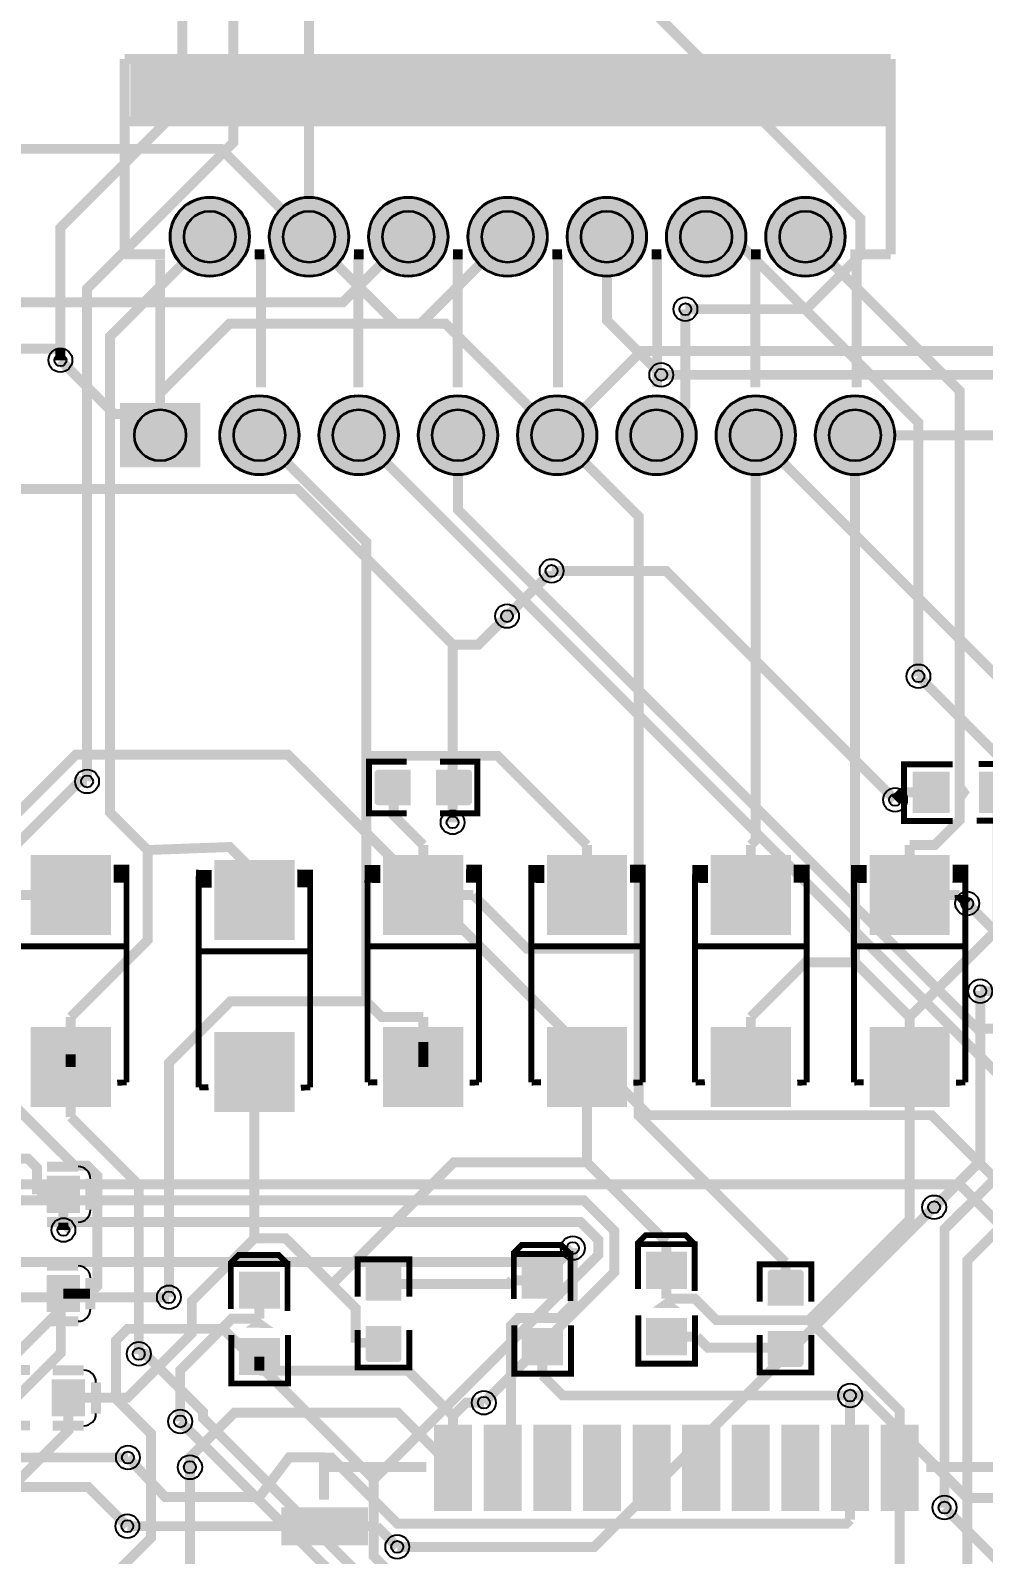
# Model space of a CAD drawing. Header units: millimetres. Extents: x -90 to -2, y -24 to 97.
# Drawn here: x -65.93 to -41.54, y 15.16 to 54.18 of the extents above; entities that cross this region are included whole.
import ezdxf

# ---------------------------------------------------------------- set-up
doc = ezdxf.new("R2010")
doc.units = ezdxf.units.MM
for name, color, linetype, true_color in [('BottomLayer', 7, 'Continuous', 0x0000ff), ('BottomSolderMaskLayer', 7, 'Continuous', 0xaa00ff), ('Document', 7, 'Continuous', 0xffffff), ('Hole', 7, 'Continuous', 0x222222), ('Multi-Layer', 7, 'Continuous', 0xc0c0c0), ('TopLayer', 7, 'Continuous', 0xff0000), ('TopPasteMaskLayer', 7, 'Continuous', 0x808080), ('TopSilkLayer', 7, 'Continuous', 0xffcc00), ('TopSolderMaskLayer', 7, 'Continuous', 0x800080)]:
    doc.layers.add(name, color=color, linetype=linetype, true_color=true_color)

msp = doc.modelspace()

# ---------------------------------------------------------------- hatches: boundary and pattern name
at = {"layer": 'BottomSolderMaskLayer'}
for points in [[(-62.367, 48.895, 1), (-60.316, 48.895, 1)], [(-59.827, 48.895, 1), (-57.776, 48.895, 1)], [(-57.287, 48.895, 1), (-55.236, 48.895, 1)], [(-54.747, 48.895, 1), (-52.696, 48.895, 1)], [(-52.207, 48.895, 1), (-50.156, 48.895, 1)], [(-49.666, 48.895, 1), (-47.616, 48.895, 1)], [(-47.126, 48.895, 1), (-45.076, 48.895, 1)], [(-63.637, 44.64), (-61.586, 44.64), (-61.586, 42.99), (-63.637, 42.99)], [(-61.097, 43.815, 1), (-59.046, 43.815, 1)], [(-58.557, 43.815, 1), (-56.506, 43.815, 1)], [(-56.017, 43.815, 1), (-53.966, 43.815, 1)], [(-53.477, 43.815, 1), (-51.426, 43.815, 1)], [(-50.936, 43.815, 1), (-48.886, 43.815, 1)], [(-48.396, 43.815, 1), (-46.346, 43.815, 1)], [(-45.856, 43.815, 1), (-43.806, 43.815, 1)]]:
    msp.add_hatch(color=256, dxfattribs=at).paths.add_polyline_path(points)
at = {"layer": 'Document'}
for points in [[(-63.373, 53.467), (-43.942, 53.467), (-43.942, 51.943), (-63.373, 51.943)], [(-64.998, 32.163), (-64.796, 32.163), (-64.796, 31.353), (-64.998, 31.353)], [(-60.299, 32.036), (-60.097, 32.036), (-60.097, 31.226), (-60.299, 31.226)], [(-55.981, 32.163), (-55.779, 32.163), (-55.779, 31.353), (-55.981, 31.353)], [(-51.79, 32.163), (-51.588, 32.163), (-51.588, 31.353), (-51.79, 31.353)], [(-47.599, 32.163), (-47.397, 32.163), (-47.397, 31.353), (-47.599, 31.353)], [(-43.535, 32.163), (-43.333, 32.163), (-43.333, 31.353), (-43.535, 31.353)], [(-64.998, 27.528), (-64.796, 27.528), (-64.796, 28.338), (-64.998, 28.338)], [(-60.299, 27.401), (-60.097, 27.401), (-60.097, 28.211), (-60.299, 28.211)], [(-55.981, 27.528), (-55.779, 27.528), (-55.779, 28.338), (-55.981, 28.338)], [(-51.79, 27.528), (-51.588, 27.528), (-51.588, 28.338), (-51.79, 28.338)], [(-47.599, 27.528), (-47.397, 27.528), (-47.397, 28.338), (-47.599, 28.338)], [(-43.535, 27.528), (-43.333, 27.528), (-43.333, 28.338), (-43.535, 28.338)], [(-65.572, 27.831), (-64.222, 27.831), (-64.222, 28.034), (-65.572, 28.034)], [(-60.873, 27.704), (-59.523, 27.704), (-59.523, 27.907), (-60.873, 27.907)], [(-56.555, 27.831), (-55.205, 27.831), (-55.205, 28.034), (-56.555, 28.034)], [(-52.364, 27.831), (-51.014, 27.831), (-51.014, 28.034), (-52.364, 28.034)], [(-48.173, 27.831), (-46.823, 27.831), (-46.823, 28.034), (-48.173, 28.034)], [(-44.109, 27.831), (-42.759, 27.831), (-42.759, 28.034), (-44.109, 28.034)]]:
    msp.add_hatch(color=256, dxfattribs=at).paths.add_polyline_path(points)
at = {"layer": 'Multi-Layer'}
for points in [[(-62.341, 48.895, 1), (-60.341, 48.895, 1)], [(-59.801, 48.895, 1), (-57.801, 48.895, 1)], [(-57.261, 48.895, 1), (-55.261, 48.895, 1)], [(-54.721, 48.895, 1), (-52.721, 48.895, 1)], [(-52.181, 48.895, 1), (-50.181, 48.895, 1)], [(-49.641, 48.895, 1), (-47.641, 48.895, 1)], [(-47.101, 48.895, 1), (-45.101, 48.895, 1)], [(-63.611, 44.615), (-61.611, 44.615), (-61.611, 43.015), (-63.611, 43.015)], [(-61.071, 43.815, 1), (-59.071, 43.815, 1)], [(-58.531, 43.815, 1), (-56.531, 43.815, 1)], [(-55.991, 43.815, 1), (-53.991, 43.815, 1)], [(-53.451, 43.815, 1), (-51.451, 43.815, 1)], [(-50.911, 43.815, 1), (-48.911, 43.815, 1)], [(-48.371, 43.815, 1), (-46.371, 43.815, 1)], [(-45.831, 43.815, 1), (-43.831, 43.815, 1)]]:
    msp.add_hatch(color=256, dxfattribs=at).paths.add_polyline_path(points)
at = {"layer": 'TopLayer'}
for points in [[(-56.23, 35.23), (-56.23, 34.366), (-57.037, 34.366), (-57.037, 35.23)], [(-55.53, 35.23), (-55.53, 34.366), (-54.724, 34.366), (-54.724, 35.23)], [(-42.437, 35.171), (-42.437, 34.171), (-43.337, 34.171), (-43.337, 35.171)], [(-40.737, 35.171), (-40.737, 34.171), (-41.637, 34.171), (-41.637, 35.171)], [(-65.897, 31.045), (-65.897, 33.045), (-63.897, 33.045), (-63.897, 31.045)], [(-61.198, 30.918), (-61.198, 32.918), (-59.198, 32.918), (-59.198, 30.918)], [(-56.88, 31.045), (-56.88, 33.045), (-54.88, 33.045), (-54.88, 31.045)], [(-52.689, 31.045), (-52.689, 33.045), (-50.689, 33.045), (-50.689, 31.045)], [(-48.498, 31.045), (-48.498, 33.045), (-46.498, 33.045), (-46.498, 31.045)], [(-44.434, 31.045), (-44.434, 33.045), (-42.434, 33.045), (-42.434, 31.045)], [(-65.897, 26.645), (-65.897, 28.645), (-63.897, 28.645), (-63.897, 26.645)], [(-61.198, 26.518), (-61.198, 28.518), (-59.198, 28.518), (-59.198, 26.518)], [(-56.88, 26.645), (-56.88, 28.645), (-54.88, 28.645), (-54.88, 26.645)], [(-52.689, 26.645), (-52.689, 28.645), (-50.689, 28.645), (-50.689, 26.645)], [(-48.498, 26.645), (-48.498, 28.645), (-46.498, 28.645), (-46.498, 26.645)], [(-44.434, 26.645), (-44.434, 28.645), (-42.434, 28.645), (-42.434, 26.645)], [(-65.486, 24.834), (-64.686, 24.834), (-64.686, 23.934), (-65.486, 23.934)], [(-53.331, 22.635), (-52.331, 22.635), (-52.331, 21.735), (-53.331, 21.735)], [(-50.157, 22.89), (-49.157, 22.89), (-49.157, 21.99), (-50.157, 21.99)], [(-65.486, 22.294), (-64.686, 22.294), (-64.686, 21.394), (-65.486, 21.394)], [(-60.571, 22.382), (-59.571, 22.382), (-59.571, 21.482), (-60.571, 21.482)], [(-56.464, 21.686), (-57.328, 21.686), (-57.328, 22.493), (-56.464, 22.493)], [(-46.177, 21.559), (-47.041, 21.559), (-47.041, 22.366), (-46.177, 22.366)], [(-50.157, 21.19), (-49.157, 21.19), (-49.157, 20.29), (-50.157, 20.29)], [(-60.571, 20.682), (-59.571, 20.682), (-59.571, 19.782), (-60.571, 19.782)], [(-56.464, 20.986), (-57.328, 20.986), (-57.328, 20.18), (-56.464, 20.18)], [(-53.331, 20.935), (-52.331, 20.935), (-52.331, 20.035), (-53.331, 20.035)], [(-46.177, 20.859), (-47.041, 20.859), (-47.041, 20.053), (-46.177, 20.053)], [(-64.559, 18.727), (-65.359, 18.727), (-65.359, 19.627), (-64.559, 19.627)], [(-55.593, 16.335), (-55.593, 18.435), (-54.643, 18.435), (-54.643, 16.335)], [(-54.323, 16.335), (-54.323, 18.435), (-53.373, 18.435), (-53.373, 16.335)], [(-53.053, 16.335), (-53.053, 18.435), (-52.103, 18.435), (-52.103, 16.335)], [(-51.783, 16.335), (-51.783, 18.435), (-50.833, 18.435), (-50.833, 16.335)], [(-50.513, 16.335), (-50.513, 18.435), (-49.563, 18.435), (-49.563, 16.335)], [(-49.243, 16.335), (-49.243, 18.435), (-48.293, 18.435), (-48.293, 16.335)], [(-47.973, 16.335), (-47.973, 18.435), (-47.023, 18.435), (-47.023, 16.335)], [(-46.703, 16.335), (-46.703, 18.435), (-45.753, 18.435), (-45.753, 16.335)], [(-45.433, 16.335), (-45.433, 18.435), (-44.483, 18.435), (-44.483, 16.335)], [(-44.163, 16.335), (-44.163, 18.435), (-43.213, 18.435), (-43.213, 16.335)], [(-59.453, 15.415), (-59.453, 16.365), (-57.353, 16.365), (-57.353, 15.415)]]:
    msp.add_hatch(color=256, dxfattribs=at).paths.add_polyline_path(points)
at = {"layer": 'TopPasteMaskLayer'}
for points in [[(-57.075, 34.348), (-56.275, 34.348), (-56.225, 34.398), (-56.225, 34.626), (-56.595, 34.626), (-56.595, 34.956), (-56.225, 34.956), (-56.225, 35.198), (-56.275, 35.248), (-57.075, 35.248), (-57.125, 35.198), (-57.125, 34.398)], [(-54.685, 35.248), (-55.485, 35.248), (-55.535, 35.198), (-55.535, 34.97), (-55.165, 34.97), (-55.165, 34.64), (-55.535, 34.64), (-55.535, 34.398), (-55.485, 34.348), (-54.685, 34.348), (-54.635, 34.398), (-54.635, 35.198)], [(-42.437, 35.171), (-42.437, 34.171), (-43.337, 34.171), (-43.337, 35.171)], [(-40.737, 35.171), (-40.737, 34.171), (-41.637, 34.171), (-41.637, 35.171)], [(-65.897, 31.045), (-65.897, 33.045), (-63.897, 33.045), (-63.897, 31.045)], [(-61.198, 30.918), (-61.198, 32.918), (-59.198, 32.918), (-59.198, 30.918)], [(-56.88, 31.045), (-56.88, 33.045), (-54.88, 33.045), (-54.88, 31.045)], [(-52.689, 31.045), (-52.689, 33.045), (-50.689, 33.045), (-50.689, 31.045)], [(-48.498, 31.045), (-48.498, 33.045), (-46.498, 33.045), (-46.498, 31.045)], [(-44.434, 31.045), (-44.434, 33.045), (-42.434, 33.045), (-42.434, 31.045)], [(-65.897, 26.645), (-65.897, 28.645), (-63.897, 28.645), (-63.897, 26.645)], [(-61.198, 26.518), (-61.198, 28.518), (-59.198, 28.518), (-59.198, 26.518)], [(-56.88, 26.645), (-56.88, 28.645), (-54.88, 28.645), (-54.88, 26.645)], [(-52.689, 26.645), (-52.689, 28.645), (-50.689, 28.645), (-50.689, 26.645)], [(-48.498, 26.645), (-48.498, 28.645), (-46.498, 28.645), (-46.498, 26.645)], [(-44.434, 26.645), (-44.434, 28.645), (-42.434, 28.645), (-42.434, 26.645)], [(-65.486, 24.834), (-64.686, 24.834), (-64.686, 23.934), (-65.486, 23.934)], [(-53.331, 22.635), (-52.331, 22.635), (-52.331, 21.735), (-53.331, 21.735)], [(-50.157, 22.89), (-49.157, 22.89), (-49.157, 21.99), (-50.157, 21.99)], [(-65.486, 22.294), (-64.686, 22.294), (-64.686, 21.394), (-65.486, 21.394)], [(-60.571, 22.382), (-59.571, 22.382), (-59.571, 21.482), (-60.571, 21.482)], [(-57.346, 22.531), (-57.346, 21.731), (-57.296, 21.681), (-57.068, 21.681), (-57.068, 22.051), (-56.738, 22.051), (-56.738, 21.681), (-56.496, 21.681), (-56.446, 21.731), (-56.446, 22.531), (-56.496, 22.581), (-57.296, 22.581)], [(-47.059, 22.404), (-47.059, 21.604), (-47.009, 21.554), (-46.781, 21.554), (-46.781, 21.924), (-46.451, 21.924), (-46.451, 21.554), (-46.209, 21.554), (-46.159, 21.604), (-46.159, 22.404), (-46.209, 22.454), (-47.009, 22.454)], [(-50.157, 21.19), (-49.157, 21.19), (-49.157, 20.29), (-50.157, 20.29)], [(-60.571, 20.682), (-59.571, 20.682), (-59.571, 19.782), (-60.571, 19.782)], [(-56.446, 20.141), (-56.446, 20.941), (-56.496, 20.991), (-56.724, 20.991), (-56.724, 20.621), (-57.054, 20.621), (-57.054, 20.991), (-57.296, 20.991), (-57.346, 20.941), (-57.346, 20.141), (-57.296, 20.091), (-56.496, 20.091)], [(-53.331, 20.935), (-52.331, 20.935), (-52.331, 20.035), (-53.331, 20.035)], [(-46.159, 20.014), (-46.159, 20.814), (-46.209, 20.864), (-46.437, 20.864), (-46.437, 20.494), (-46.767, 20.494), (-46.767, 20.864), (-47.009, 20.864), (-47.059, 20.814), (-47.059, 20.014), (-47.009, 19.964), (-46.209, 19.964)], [(-64.559, 18.727), (-65.359, 18.727), (-65.359, 19.627), (-64.559, 19.627)], [(-55.593, 16.335), (-55.593, 18.435), (-54.643, 18.435), (-54.643, 16.335)], [(-54.323, 16.335), (-54.323, 18.435), (-53.373, 18.435), (-53.373, 16.335)], [(-53.053, 16.335), (-53.053, 18.435), (-52.103, 18.435), (-52.103, 16.335)], [(-51.783, 16.335), (-51.783, 18.435), (-50.833, 18.435), (-50.833, 16.335)], [(-50.513, 16.335), (-50.513, 18.435), (-49.563, 18.435), (-49.563, 16.335)], [(-49.243, 16.335), (-49.243, 18.435), (-48.293, 18.435), (-48.293, 16.335)], [(-47.973, 16.335), (-47.973, 18.435), (-47.023, 18.435), (-47.023, 16.335)], [(-46.703, 16.335), (-46.703, 18.435), (-45.753, 18.435), (-45.753, 16.335)], [(-45.433, 16.335), (-45.433, 18.435), (-44.483, 18.435), (-44.483, 16.335)], [(-44.163, 16.335), (-44.163, 18.435), (-43.213, 18.435), (-43.213, 16.335)], [(-59.453, 15.415), (-59.453, 16.365), (-57.353, 16.365), (-57.353, 15.415)]]:
    msp.add_hatch(color=256, dxfattribs=at).paths.add_polyline_path(points)
at = {"layer": 'TopSilkLayer'}
for points in [[(-42.147, 35.031), (-42.157, 34.311), (-41.897, 34.671)], [(-63.395, 32.365), (-63.801, 32.366), (-63.797, 32.826), (-63.395, 32.822)], [(-56.976, 32.357), (-57.383, 32.358), (-57.378, 32.818), (-56.976, 32.814)], [(-54.378, 32.365), (-54.784, 32.366), (-54.78, 32.826), (-54.378, 32.822)], [(-52.785, 32.357), (-53.192, 32.358), (-53.187, 32.818), (-52.785, 32.814)], [(-50.187, 32.365), (-50.593, 32.366), (-50.589, 32.826), (-50.187, 32.822)], [(-48.594, 32.357), (-49.001, 32.358), (-48.996, 32.818), (-48.594, 32.814)], [(-45.996, 32.365), (-46.402, 32.366), (-46.398, 32.826), (-45.996, 32.822)], [(-44.53, 32.357), (-44.937, 32.358), (-44.932, 32.818), (-44.53, 32.814)], [(-41.932, 32.365), (-42.338, 32.366), (-42.334, 32.826), (-41.932, 32.822)], [(-61.294, 32.23), (-61.701, 32.231), (-61.696, 32.691), (-61.294, 32.687)], [(-58.696, 32.238), (-59.102, 32.239), (-59.098, 32.699), (-58.696, 32.695)], [(-53.191, 21.225), (-52.472, 21.215), (-52.831, 21.475)], [(-50.017, 21.48), (-49.297, 21.47), (-49.657, 21.73)], [(-60.431, 20.972), (-59.711, 20.962), (-60.071, 21.222)]]:
    msp.add_hatch(color=256, dxfattribs=at).paths.add_polyline_path(points)
at = {"layer": 'TopSolderMaskLayer'}
for points in [[(-62.367, 48.895, 1), (-60.316, 48.895, 1)], [(-59.827, 48.895, 1), (-57.776, 48.895, 1)], [(-57.287, 48.895, 1), (-55.236, 48.895, 1)], [(-54.747, 48.895, 1), (-52.696, 48.895, 1)], [(-52.207, 48.895, 1), (-50.156, 48.895, 1)], [(-49.666, 48.895, 1), (-47.616, 48.895, 1)], [(-47.126, 48.895, 1), (-45.076, 48.895, 1)], [(-63.637, 44.64), (-61.586, 44.64), (-61.586, 42.99), (-63.637, 42.99)], [(-61.097, 43.815, 1), (-59.046, 43.815, 1)], [(-58.557, 43.815, 1), (-56.506, 43.815, 1)], [(-56.017, 43.815, 1), (-53.966, 43.815, 1)], [(-53.477, 43.815, 1), (-51.426, 43.815, 1)], [(-50.936, 43.815, 1), (-48.886, 43.815, 1)], [(-48.396, 43.815, 1), (-46.346, 43.815, 1)], [(-45.856, 43.815, 1), (-43.806, 43.815, 1)], [(-56.205, 35.255), (-56.205, 34.341), (-57.062, 34.341), (-57.062, 35.255)], [(-55.556, 35.255), (-55.556, 34.341), (-54.698, 34.341), (-54.698, 35.255)], [(-42.414, 35.199), (-42.414, 34.143), (-43.36, 34.143), (-43.36, 35.199)], [(-40.714, 35.199), (-40.714, 34.143), (-41.66, 34.143), (-41.66, 35.199)], [(-65.923, 31.02), (-65.923, 33.07), (-63.872, 33.07), (-63.872, 31.02)], [(-61.224, 30.893), (-61.224, 32.943), (-59.173, 32.943), (-59.173, 30.893)], [(-56.906, 31.02), (-56.906, 33.07), (-54.855, 33.07), (-54.855, 31.02)], [(-52.715, 31.02), (-52.715, 33.07), (-50.664, 33.07), (-50.664, 31.02)], [(-48.523, 31.02), (-48.523, 33.07), (-46.473, 33.07), (-46.473, 31.02)], [(-44.459, 31.02), (-44.459, 33.07), (-42.409, 33.07), (-42.409, 31.02)], [(-65.923, 26.62), (-65.923, 28.67), (-63.872, 28.67), (-63.872, 26.62)], [(-61.224, 26.493), (-61.224, 28.543), (-59.173, 28.543), (-59.173, 26.493)], [(-56.906, 26.62), (-56.906, 28.67), (-54.855, 28.67), (-54.855, 26.62)], [(-52.715, 26.62), (-52.715, 28.67), (-50.664, 28.67), (-50.664, 26.62)], [(-48.523, 26.62), (-48.523, 28.67), (-46.473, 28.67), (-46.473, 26.62)], [(-44.459, 26.62), (-44.459, 28.67), (-42.409, 28.67), (-42.409, 26.62)], [(-65.512, 24.859), (-64.661, 24.859), (-64.661, 23.909), (-65.512, 23.909)], [(-53.357, 22.661), (-52.306, 22.661), (-52.306, 21.71), (-53.357, 21.71)], [(-50.182, 22.915), (-49.132, 22.915), (-49.132, 21.965), (-50.182, 21.965)], [(-65.512, 22.319), (-64.661, 22.319), (-64.661, 21.369), (-65.512, 21.369)], [(-60.597, 22.407), (-59.546, 22.407), (-59.546, 21.457), (-60.597, 21.457)], [(-56.437, 21.662), (-57.355, 21.662), (-57.355, 22.516), (-56.437, 22.516)], [(-46.15, 21.535), (-47.068, 21.535), (-47.068, 22.389), (-46.15, 22.389)], [(-50.182, 21.215), (-49.132, 21.215), (-49.132, 20.265), (-50.182, 20.265)], [(-60.597, 20.707), (-59.546, 20.707), (-59.546, 19.757), (-60.597, 19.757)], [(-56.437, 21.01), (-57.355, 21.01), (-57.355, 20.156), (-56.437, 20.156)], [(-53.357, 20.961), (-52.306, 20.961), (-52.306, 20.01), (-53.357, 20.01)], [(-46.15, 20.883), (-47.068, 20.883), (-47.068, 20.029), (-46.15, 20.029)], [(-64.534, 18.702), (-65.385, 18.702), (-65.385, 19.652), (-64.534, 19.652)], [(-55.605, 16.278), (-55.605, 18.491), (-54.632, 18.491), (-54.632, 16.278)], [(-54.335, 16.278), (-54.335, 18.491), (-53.362, 18.491), (-53.362, 16.278)], [(-53.065, 16.278), (-53.065, 18.491), (-52.092, 18.491), (-52.092, 16.278)], [(-51.795, 16.278), (-51.795, 18.491), (-50.822, 18.491), (-50.822, 16.278)], [(-50.525, 16.278), (-50.525, 18.491), (-49.552, 18.491), (-49.552, 16.278)], [(-49.255, 16.278), (-49.255, 18.491), (-48.282, 18.491), (-48.282, 16.278)], [(-47.985, 16.278), (-47.985, 18.491), (-47.012, 18.491), (-47.012, 16.278)], [(-46.715, 16.278), (-46.715, 18.491), (-45.742, 18.491), (-45.742, 16.278)], [(-45.445, 16.278), (-45.445, 18.491), (-44.472, 18.491), (-44.472, 16.278)], [(-44.175, 16.278), (-44.175, 18.491), (-43.202, 18.491), (-43.202, 16.278)], [(-59.509, 15.403), (-59.509, 16.376), (-57.297, 16.376), (-57.297, 15.403)]]:
    msp.add_hatch(color=256, dxfattribs=at).paths.add_polyline_path(points)

# ---------------------------------------------------------------- linework, layer by layer
at = {"layer": 'BottomLayer', "const_width": 0.254}
for points in [[(-81.53, 58.026), (-81.358, 57.854), (-53.19, 57.854), (-44.698, 49.362), (-44.698, 48.422), (-46.079, 47.041), (-49.173, 47.041)], [(-55.127, 38.457), (-59.106, 42.436), (-73.457, 42.436), (-73.573, 42.552), (-80.966, 42.552), (-83.976, 45.561), (-83.976, 55.379), (-82.55, 56.805)], [(-82.677, 51.146), (-61.052, 51.146), (-58.801, 48.895)], [(-56.261, 48.895), (-57.94, 47.217), (-81.597, 47.217), (-82.677, 46.137)], [(-62.611, 44.894), (-60.835, 46.671), (-55.945, 46.671), (-53.721, 48.895)], [(-52.451, 43.815), (-50.292, 45.974), (-33.02, 45.974)], [(-62.611, 44.355), (-63.783, 44.355), (-65.163, 45.734)], [(-49.789, 45.361), (-39.172, 45.361), (-34.334, 40.523), (-34.334, 38.483), (-22.555, 26.704)], [(-62.611, 44.355), (-62.611, 44.894)], [(-62.611, 43.815), (-62.611, 44.355)], [(-57.531, 43.815), (-34.117, 20.401), (-23.471, 20.401), (-22.81, 19.739), (-22.81, 5.257), (-24.003, 4.064)], [(-54.991, 43.815), (-54.991, 41.909), (-41.706, 28.623), (-41.044, 28.623)], [(-47.371, 43.815), (-36.647, 33.091), (-36.647, 31.408)], [(-35.687, 40.386), (-39.116, 43.815), (-44.831, 43.815)], [(-52.595, 40.341), (-49.669, 40.341), (-43.807, 34.48)], [(-55.127, 38.457), (-54.467, 38.457), (-53.736, 39.187)], [(-55.127, 38.457), (-55.127, 33.906)], [(-43.211, 37.645), (-37.866, 32.299), (-37.866, 30.753)], [(-24.003, 19.304), (-32.02, 19.304), (-32.293, 19.577), (-34.076, 19.577), (-34.169, 19.671), (-35.826, 19.671), (-40.942, 24.786), (-41.153, 24.786), (-41.229, 24.862), (-41.324, 24.862), (-42.873, 26.41), (-50.113, 26.41), (-59.341, 35.639), (-64.765, 35.639), (-67.702, 32.702), (-70.553, 32.702), (-73.567, 35.716)], [(-74.642, 23.009), (-74.642, 24.99), (-64.678, 34.954), (-64.481, 34.954)], [(-41.961, 31.828), (-40.458, 30.325)], [(-31.441, 30.546), (-32.403, 29.585), (-41.629, 29.585)], [(-34.807, 17.288), (-42.158, 24.639), (-74.013, 24.639)], [(-54.328, 19.051), (-50.989, 22.39), (-50.989, 23.448), (-51.772, 24.231), (-66.722, 24.231), (-67.715, 23.238)], [(-65.086, 23.471), (-64.881, 23.677), (-51.86, 23.677), (-51.398, 23.214), (-51.398, 22.834), (-57.145, 17.087)], [(-42.81, 24.053), (-51.503, 15.36), (-56.544, 15.36)], [(-74.642, 23.009), (-74.285, 22.652), (-52.408, 22.652), (-52.051, 23.009)], [(-62.386, 21.748), (-75.128, 21.748), (-75.405, 21.472), (-77.137, 21.472), (-80.447, 18.161), (-82.782, 18.161)], [(-57.145, 17.087), (-60.999, 20.941), (-63.439, 20.941), (-63.743, 20.638), (-63.743, 19.156), (-62.846, 18.259), (-62.846, 15.591), (-70.538, 7.899), (-79.638, 7.899)], [(-68.301, 20.985), (-76.159, 20.985), (-78.036, 19.107), (-78.036, 18.335), (-77.349, 17.647), (-63.434, 17.647)], [(-75.565, -19.558), (-72.342, -16.335), (-53.766, -16.335), (-50.199, -12.768), (-50.199, 7.65), (-50.843, 8.294), (-51.151, 8.294), (-61.513, 18.657), (-61.513, 18.813), (-63, 20.3), (-63.157, 20.3)], [(-24.003, 16.764), (-24.159, 16.609), (-41.956, 16.609), (-44.581, 19.234), (-44.958, 19.234)], [(-51.086, 7.709), (-51.237, 7.709), (-62.099, 18.57)], [(-61.849, 17.399), (-61.849, 10.795), (-64.643, 8.001), (-65.151, 8.001)], [(-57.145, 17.087), (-57.145, 15.123), (-53.042, 11.021), (-38.239, 11.021)], [(-63.45, 15.89), (-64.451, 16.891), (-81.167, 16.891)], [(-42.542, 16.366), (-38.883, 12.708)]]:
    msp.add_lwpolyline(points, dxfattribs=at)
at = {"layer": 'BottomSolderMaskLayer'}
for centre, radius in [((-61.341, 48.895), 1.025), ((-61.341, 48.895), 0.667), ((-58.801, 48.895), 1.025), ((-58.801, 48.895), 0.667), ((-56.261, 48.895), 1.025), ((-56.261, 48.895), 0.667), ((-53.721, 48.895), 1.025), ((-53.721, 48.895), 0.667), ((-51.181, 48.895), 1.025), ((-51.181, 48.895), 0.667), ((-48.641, 48.895), 1.025), ((-48.641, 48.895), 0.667), ((-46.101, 48.895), 1.025), ((-46.101, 48.895), 0.667), ((-62.611, 43.815), 0.667), ((-60.071, 43.815), 1.025), ((-60.071, 43.815), 0.667), ((-57.531, 43.815), 1.025), ((-57.531, 43.815), 0.667), ((-54.991, 43.815), 1.025), ((-54.991, 43.815), 0.667), ((-52.451, 43.815), 1.025), ((-52.451, 43.815), 0.667), ((-49.911, 43.815), 1.025), ((-49.911, 43.815), 0.667), ((-47.371, 43.815), 1.025), ((-47.371, 43.815), 0.667), ((-44.831, 43.815), 1.025), ((-44.831, 43.815), 0.667)]:
    msp.add_circle(centre, radius, dxfattribs=at)
at = {"layer": 'Hole'}
for centre, radius in [((-49.173, 47.041), 0.153), ((-65.163, 45.734), 0.153), ((-49.789, 45.361), 0.153), ((-52.595, 40.341), 0.153), ((-53.736, 39.187), 0.153), ((-43.211, 37.644), 0.153), ((-64.481, 34.954), 0.153), ((-43.807, 34.48), 0.153), ((-55.127, 33.906), 0.153), ((-41.961, 31.828), 0.153), ((-41.629, 29.585), 0.153), ((-42.809, 24.053), 0.153), ((-65.086, 23.471), 0.153), ((-52.051, 23.009), 0.153), ((-62.386, 21.748), 0.153), ((-63.157, 20.3), 0.153), ((-54.328, 19.051), 0.153), ((-44.958, 19.234), 0.153), ((-62.099, 18.57), 0.153), ((-63.434, 17.647), 0.153), ((-61.849, 17.399), 0.155), ((-42.542, 16.366), 0.153), ((-63.45, 15.89), 0.153), ((-56.544, 15.36), 0.153)]:
    msp.add_circle(centre, radius, dxfattribs=at)
at = {"layer": 'Multi-Layer'}
for centre, radius in [((-61.341, 48.895), 1), ((-61.341, 48.895), 0.65), ((-58.801, 48.895), 1), ((-58.801, 48.895), 0.65), ((-56.261, 48.895), 1), ((-56.261, 48.895), 0.65), ((-53.721, 48.895), 1), ((-53.721, 48.895), 0.65), ((-51.181, 48.895), 1), ((-51.181, 48.895), 0.65), ((-48.641, 48.895), 1), ((-48.641, 48.895), 0.65), ((-46.101, 48.895), 1), ((-46.101, 48.895), 0.65), ((-49.173, 47.041), 0.305), ((-65.163, 45.734), 0.305), ((-49.789, 45.361), 0.305), ((-60.071, 43.815), 1), ((-57.531, 43.815), 1), ((-54.991, 43.815), 1), ((-52.451, 43.815), 1), ((-49.911, 43.815), 1), ((-47.371, 43.815), 1), ((-44.831, 43.815), 1), ((-62.611, 43.815), 0.65), ((-60.071, 43.815), 0.65), ((-57.531, 43.815), 0.65), ((-54.991, 43.815), 0.65), ((-52.451, 43.815), 0.65), ((-49.911, 43.815), 0.65), ((-47.371, 43.815), 0.65), ((-44.831, 43.815), 0.65), ((-52.595, 40.341), 0.305), ((-53.736, 39.187), 0.305), ((-43.211, 37.644), 0.305), ((-64.481, 34.954), 0.305), ((-43.807, 34.48), 0.305), ((-55.127, 33.906), 0.305), ((-41.961, 31.828), 0.305), ((-41.629, 29.585), 0.305), ((-42.809, 24.053), 0.305), ((-65.086, 23.471), 0.305), ((-52.051, 23.009), 0.305), ((-62.386, 21.748), 0.305), ((-63.157, 20.3), 0.305), ((-44.958, 19.234), 0.305), ((-54.328, 19.051), 0.305), ((-62.099, 18.57), 0.305), ((-63.434, 17.647), 0.305), ((-61.849, 17.399), 0.31), ((-42.542, 16.366), 0.305), ((-63.45, 15.89), 0.305), ((-56.544, 15.36), 0.305)]:
    msp.add_circle(centre, radius, dxfattribs=at)
at = {"layer": 'TopLayer', "const_width": 0.254}
for points in [[(-64.481, 34.954), (-64.481, 47.566), (-60.74, 51.307), (-60.74, 63.212), (-58.166, 65.786), (-58.039, 65.786)], [(-65.163, 46.031), (-65.163, 49.125), (-62.042, 52.246), (-62.042, 61.087)], [(-58.801, 48.895), (-58.801, 60.386), (-58.1, 61.087)], [(-61.341, 48.895), (-63.892, 46.344), (-63.892, 34.158), (-62.932, 33.197)], [(-52.451, 43.815), (-55.307, 46.671), (-56.577, 46.671), (-58.801, 48.895)], [(-51.181, 48.895), (-51.181, 46.753), (-49.789, 45.361)], [(-48.641, 48.895), (-47.968, 48.895), (-43.211, 44.139), (-43.211, 37.645)], [(-43.434, 33.324), (-42.794, 33.324), (-42.155, 33.964), (-42.155, 44.949), (-46.101, 48.895)], [(-49.911, 43.815), (-49.173, 44.553), (-49.173, 47.041)], [(-65.163, 46.031), (-68.257, 46.031)], [(-65.163, 45.734), (-65.163, 46.031)], [(-60.071, 43.815), (-57.334, 41.078), (-57.334, 35.608)], [(-50.369, 30.67), (-50.369, 41.733), (-52.451, 43.815)], [(-47.371, 43.815), (-47.371, 33.451), (-47.498, 33.324)], [(-44.831, 43.815), (-44.831, 30.321)], [(-53.736, 39.187), (-52.595, 40.328), (-52.595, 40.341)], [(-57.334, 35.608), (-53.973, 35.608), (-51.689, 33.324)], [(-57.334, 35.608), (-57.334, 29.321)], [(-56.634, 34.798), (-56.634, 34.078), (-55.88, 33.324)], [(-55.127, 34.798), (-55.127, 33.906)], [(-43.807, 34.48), (-43.616, 34.671)], [(-42.887, 34.671), (-43.616, 34.671)], [(-41.187, 34.671), (-41.187, 31.171), (-43.434, 28.924)], [(-62.932, 33.197), (-62.932, 30.89), (-64.897, 28.924)], [(-62.932, 33.197), (-60.833, 33.274), (-60.198, 32.639), (-60.198, 31.918)], [(-55.88, 32.045), (-55.88, 33.324)], [(-51.689, 32.045), (-51.689, 33.324)], [(-47.498, 32.045), (-47.498, 33.324)], [(-43.434, 32.045), (-43.434, 33.324)], [(-64.407, 21.844), (-64.217, 22.034), (-64.217, 24.853), (-64.479, 25.115), (-64.803, 25.115), (-66.321, 26.633), (-66.321, 31.9)], [(-64.897, 32.045), (-66.176, 32.045)], [(-55.88, 32.045), (-54.601, 32.045)], [(-50.369, 30.67), (-53.226, 30.67), (-54.601, 32.045)], [(-43.434, 32.045), (-42.155, 32.045)], [(-41.961, 31.828), (-42.155, 32.022), (-42.155, 32.045)], [(-46.609, 22.645), (-50.369, 26.405), (-50.369, 30.67)], [(-44.831, 30.321), (-46.101, 30.321), (-47.498, 28.924)], [(-44.831, 30.321), (-43.434, 28.924)], [(-41.629, 29.585), (-41.629, 25.234), (-42.81, 24.053)], [(-57.334, 29.321), (-60.811, 29.321), (-62.386, 27.747), (-62.386, 21.748)], [(-55.88, 28.924), (-56.937, 28.924), (-57.334, 29.321)], [(-64.897, 27.965), (-64.897, 28.924)], [(-55.88, 28.285), (-55.88, 28.924)], [(-47.498, 27.645), (-47.498, 28.924)], [(-43.434, 27.645), (-43.434, 28.924)], [(-41.044, 28.623), (-41.044, 24.99), (-42.542, 23.493), (-42.542, 16.366)], [(-64.897, 27.965), (-64.897, 27.645)], [(-55.88, 28.285), (-55.88, 28.074)], [(-55.88, 27.645), (-55.88, 28.074)], [(-64.897, 27.645), (-64.897, 26.366)], [(-51.689, 27.645), (-51.689, 25.201)], [(-43.434, 27.645), (-43.434, 23.739), (-46.01, 21.163)], [(-40.522, 27.645), (-40.522, 24.128), (-41.955, 22.696), (-41.955, 0.49)], [(-60.198, 27.518), (-60.198, 23.259)], [(-65.765, 24.384), (-65.765, 25.063), (-65.996, 25.294), (-76.64, 25.294), (-77.762, 26.416)], [(-64.897, 26.366), (-63.157, 24.625), (-63.157, 20.3)], [(-51.689, 25.201), (-55.101, 25.201), (-58.222, 22.08)], [(-51.689, 25.201), (-49.657, 23.169)], [(-65.086, 24.384), (-65.765, 24.384)], [(-65.086, 24.384), (-65.086, 23.655)], [(-65.086, 23.655), (-65.086, 23.471)], [(-60.198, 23.259), (-61.8, 21.657), (-61.8, 20.829), (-63.451, 19.177), (-64.28, 19.177)], [(-58.222, 22.08), (-59.401, 23.259), (-60.198, 23.259)], [(-53.848, 17.385), (-53.631, 17.602), (-53.631, 21.032), (-53.447, 21.216), (-52.4, 21.216), (-52.051, 21.565), (-52.051, 23.009)], [(-49.657, 22.44), (-49.657, 23.169)], [(-46.609, 21.963), (-46.609, 22.645)], [(-56.896, 22.09), (-53.706, 22.09), (-53.61, 22.185)], [(-52.831, 22.185), (-53.61, 22.185)], [(-49.657, 22.44), (-49.657, 21.711)], [(-69.215, 20.193), (-68.845, 19.823), (-67.39, 19.823), (-67.02, 20.193), (-66.398, 20.193), (-64.747, 21.844)], [(-65.086, 21.844), (-65.151, 21.779), (-65.151, 20.32), (-66.294, 19.177), (-66.359, 19.177)], [(-65.086, 21.844), (-64.747, 21.844)], [(-64.747, 21.844), (-64.407, 21.844)], [(-60.071, 21.932), (-60.071, 21.203)], [(-58.222, 22.08), (-57.607, 21.465), (-57.607, 20.583)], [(-46.01, 21.163), (-48.38, 21.163), (-48.928, 21.711), (-49.657, 21.711)], [(-60.071, 21.203), (-60.773, 21.203), (-62.099, 19.877), (-62.099, 18.57)], [(-43.688, 17.385), (-43.688, 18.841), (-46.01, 21.163)], [(-56.896, 20.583), (-57.607, 20.583)], [(-49.657, 20.74), (-48.878, 20.74)], [(-46.609, 20.456), (-48.594, 20.456), (-48.878, 20.74)], [(-60.071, 20.232), (-60.071, 19.868)], [(-52.831, 20.485), (-52.831, 19.756)], [(-55.118, 18.714), (-56.272, 19.868), (-60.071, 19.868)], [(-44.958, 19.234), (-52.309, 19.234), (-52.831, 19.756)], [(-64.959, 19.177), (-64.959, 18.448)], [(-64.959, 19.177), (-64.28, 19.177)], [(-54.328, 19.051), (-54.782, 19.051), (-55.118, 18.714)], [(-44.958, 19.234), (-44.958, 17.385)], [(-55.118, 17.385), (-56.53, 18.796), (-60.706, 18.796), (-61.849, 17.653), (-61.849, 17.399)], [(-55.118, 17.385), (-55.118, 18.714)], [(-64.959, 18.448), (-64.959, 18.342), (-68.031, 15.271), (-69.311, 15.271), (-70.042, 16.002)], [(-63.434, 17.648), (-62.484, 16.637), (-60.071, 16.637), (-59.309, 17.653), (-58.23, 17.648), (-56.533, 15.951), (-45.062, 15.951), (-44.958, 16.055)], [(-46.503, 9.19), (-43.688, 12.005), (-43.688, 17.385)], [(-44.958, 16.72), (-44.958, 17.385)], [(-44.958, 16.72), (-44.958, 16.055)], [(-63.45, 15.89), (-58.403, 15.89)], [(-58.403, 15.89), (-57.074, 15.89)], [(-57.074, 15.89), (-56.544, 15.36)]]:
    msp.add_lwpolyline(points, dxfattribs=at)
at = {"layer": 'TopSilkLayer'}
for points, const_width in [([(-63.521, 48.445), (-63.521, 53.445)], 0.254), ([(-63.521, 53.445), (-43.921, 53.445)], 0.254), ([(-43.921, 53.445), (-43.921, 48.445)], 0.254), ([(-63.521, 51.845), (-43.921, 51.845)], 0.254), ([(-62.487, 48.445), (-63.521, 48.445)], 0.254), ([(-62.611, 44.831), (-62.611, 48.309)], 0.254), ([(-59.947, 48.445), (-60.195, 48.445)], 0.254), ([(-60.029, 48.445), (-60.029, 45.045)], 0.254), ([(-57.407, 48.445), (-57.655, 48.445)], 0.254), ([(-57.54, 48.445), (-57.54, 45.045)], 0.254), ([(-54.867, 48.445), (-55.115, 48.445)], 0.254), ([(-55, 48.445), (-55, 45.045)], 0.254), ([(-52.327, 48.445), (-52.575, 48.445)], 0.254), ([(-52.434, 48.445), (-52.434, 45.045)], 0.254), ([(-49.787, 48.445), (-50.035, 48.445)], 0.254), ([(-49.894, 48.445), (-49.894, 45.045)], 0.254), ([(-47.247, 48.445), (-47.495, 48.445)], 0.254), ([(-47.38, 48.445), (-47.38, 45.045)], 0.254), ([(-43.921, 48.445), (-44.955, 48.445)], 0.254), ([(-44.789, 48.445), (-44.789, 45.045)], 0.254), ([(-56.306, 35.459), (-57.265, 35.459), (-57.265, 34.137), (-56.306, 34.137)], 0.152), ([(-55.454, 35.459), (-54.495, 35.459), (-54.495, 34.137), (-55.454, 34.137)], 0.152), ([(-42.337, 33.941), (-43.577, 33.941), (-43.577, 35.391), (-42.337, 35.391)], 0.15), ([(-41.667, 35.401), (-40.517, 35.401), (-40.517, 33.951), (-41.717, 33.951)], 0.15), ([(-63.471, 32.441), (-63.471, 27.249)], 0.152), ([(-61.624, 32.314), (-61.624, 27.122)], 0.152), ([(-58.772, 32.314), (-58.772, 27.122)], 0.152), ([(-57.306, 32.441), (-57.306, 27.249)], 0.152), ([(-54.454, 32.441), (-54.454, 27.249)], 0.152), ([(-53.115, 32.441), (-53.115, 27.249)], 0.152), ([(-50.263, 32.441), (-50.263, 27.249)], 0.152), ([(-48.924, 32.441), (-48.924, 27.249)], 0.152), ([(-46.072, 32.441), (-46.072, 27.249)], 0.152), ([(-44.86, 32.441), (-44.86, 27.249)], 0.152), ([(-42.008, 32.441), (-42.008, 27.249)], 0.152), ([(-63.471, 30.729), (-66.323, 30.729)], 0.152), ([(-58.772, 30.602), (-61.624, 30.602)], 0.152), ([(-54.454, 30.729), (-57.306, 30.729)], 0.152), ([(-50.263, 30.729), (-53.115, 30.729)], 0.152), ([(-46.072, 30.729), (-48.924, 30.729)], 0.152), ([(-42.008, 30.729), (-44.86, 30.729)], 0.152), ([(-63.471, 27.249), (-63.71, 27.242)], 0.152), ([(-57.056, 27.252), (-57.295, 27.245)], 0.152), ([(-54.454, 27.249), (-54.693, 27.242)], 0.152), ([(-52.865, 27.252), (-53.104, 27.245)], 0.152), ([(-50.263, 27.249), (-50.502, 27.242)], 0.152), ([(-48.674, 27.252), (-48.913, 27.245)], 0.152), ([(-46.072, 27.249), (-46.311, 27.242)], 0.152), ([(-44.61, 27.252), (-44.849, 27.245)], 0.152), ([(-42.008, 27.249), (-42.247, 27.242)], 0.152), ([(-61.374, 27.125), (-61.613, 27.118)], 0.152), ([(-58.772, 27.122), (-59.011, 27.115)], 0.152), ([(-65.506, 25.094), (-64.706, 25.094)], 0.254), ([(-64.396, 24.784), (-64.396, 23.984)], 0.254), ([(-65.506, 23.674), (-64.706, 23.674)], 0.254), ([(-50.387, 23.11), (-50.387, 23.14), (-50.187, 23.34), (-49.167, 23.34), (-49.137, 23.31), (-48.937, 23.11)], 0.15), ([(-53.561, 22.855), (-53.561, 22.885), (-53.361, 23.085), (-52.341, 23.085), (-52.311, 23.055), (-52.111, 22.855)], 0.15), ([(-50.387, 21.96), (-50.387, 23.11), (-48.937, 23.11), (-48.937, 21.91)], 0.15), ([(-65.506, 22.554), (-64.706, 22.554)], 0.254), ([(-60.801, 22.602), (-60.801, 22.632), (-60.601, 22.832), (-59.581, 22.832), (-59.551, 22.802), (-59.351, 22.602)], 0.15), ([(-60.801, 21.452), (-60.801, 22.602), (-59.351, 22.602), (-59.351, 21.402)], 0.15), ([(-56.236, 21.762), (-56.236, 22.721), (-57.557, 22.721), (-57.557, 21.762)], 0.152), ([(-53.561, 21.705), (-53.561, 22.855), (-52.111, 22.855), (-52.111, 21.655)], 0.15), ([(-45.948, 21.635), (-45.948, 22.594), (-47.27, 22.594), (-47.27, 21.635)], 0.152), ([(-64.396, 22.244), (-64.396, 21.444)], 0.254), ([(-65.506, 21.134), (-64.706, 21.134)], 0.254), ([(-52.101, 21.035), (-52.101, 19.795), (-53.551, 19.795), (-53.551, 21.035)], 0.15), ([(-48.927, 21.29), (-48.927, 20.05), (-50.377, 20.05), (-50.377, 21.29)], 0.15), ([(-59.341, 20.782), (-59.341, 19.542), (-60.791, 19.542), (-60.791, 20.782)], 0.15), ([(-56.236, 20.91), (-56.236, 19.951), (-57.557, 19.951), (-57.557, 20.91)], 0.152), ([(-45.948, 20.783), (-45.948, 19.824), (-47.27, 19.824), (-47.27, 20.783)], 0.152), ([(-65.939, 19.887), (-66.739, 19.887)], 0.254), ([(-65.364, 19.881), (-64.564, 19.881)], 0.254), ([(-64.254, 18.771), (-64.254, 19.571)], 0.254), ([(-65.939, 18.467), (-66.739, 18.467)], 0.254), ([(-65.364, 18.462), (-64.564, 18.462)], 0.254), ([(-55.799, 17.405), (-58.42, 17.405), (-58.42, 16.571)], 0.254), ([(-40.403, 16.571), (-40.403, 17.405), (-43.007, 17.405)], 0.254)]:
    msp.add_lwpolyline(points, dxfattribs=dict(at, const_width=const_width))
for centre, start, end in [((-64.706, 24.784), 359.9953, 90), ((-64.706, 23.984), 270, 0), ((-64.706, 22.244), 359.9953, 90), ((-64.706, 21.444), 270, 0), ((-64.563, 19.571), 359.9953, 90), ((-64.563, 18.771), 270, 0)]:
    msp.add_arc(centre, 0.31, start, end, dxfattribs=at)
at = {"layer": 'TopSolderMaskLayer'}
for centre, radius in [((-61.341, 48.895), 1.025), ((-61.341, 48.895), 0.667), ((-58.801, 48.895), 1.025), ((-58.801, 48.895), 0.667), ((-56.261, 48.895), 1.025), ((-56.261, 48.895), 0.667), ((-53.721, 48.895), 1.025), ((-53.721, 48.895), 0.667), ((-51.181, 48.895), 1.025), ((-51.181, 48.895), 0.667), ((-48.641, 48.895), 1.025), ((-48.641, 48.895), 0.667), ((-46.101, 48.895), 1.025), ((-46.101, 48.895), 0.667), ((-62.611, 43.815), 0.667), ((-60.071, 43.815), 1.025), ((-60.071, 43.815), 0.667), ((-57.531, 43.815), 1.025), ((-57.531, 43.815), 0.667), ((-54.991, 43.815), 1.025), ((-54.991, 43.815), 0.667), ((-52.451, 43.815), 1.025), ((-52.451, 43.815), 0.667), ((-49.911, 43.815), 1.025), ((-49.911, 43.815), 0.667), ((-47.371, 43.815), 1.025), ((-47.371, 43.815), 0.667), ((-44.831, 43.815), 1.025), ((-44.831, 43.815), 0.667)]:
    msp.add_circle(centre, radius, dxfattribs=at)

doc.saveas('drawing.dxf')
